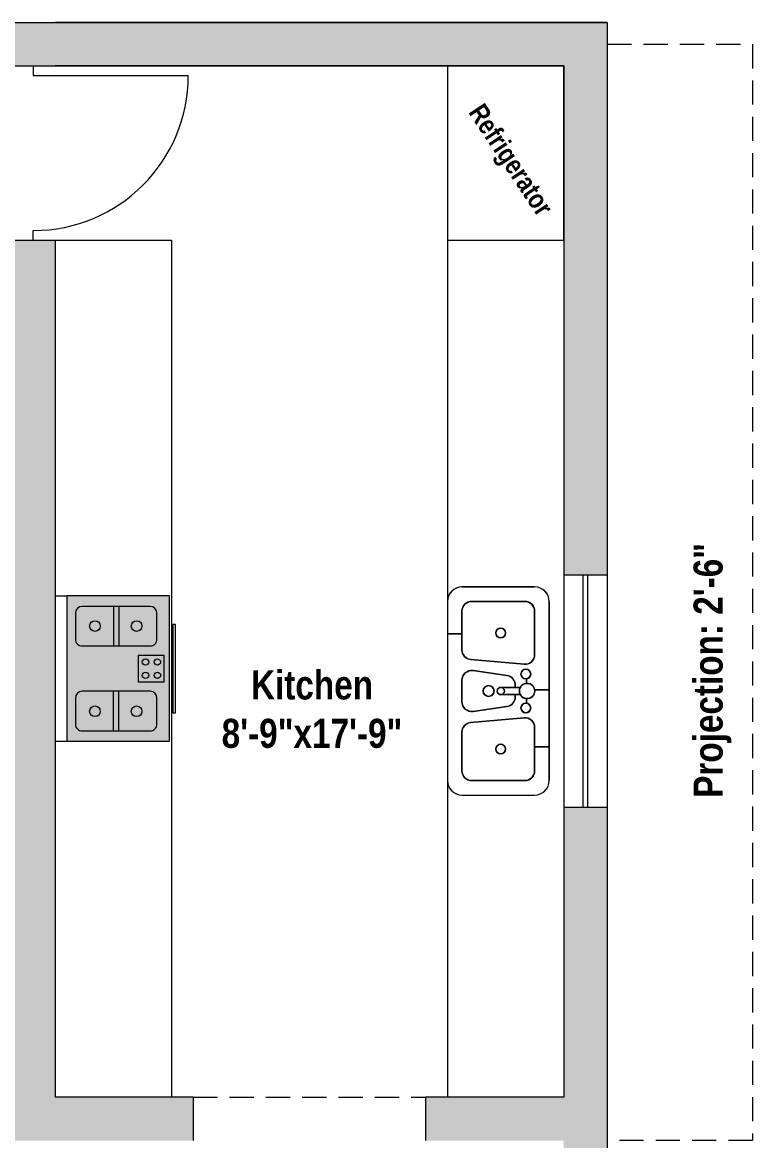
# Model space of a CAD drawing. Header units: inches. Extents: x 22513 to 23848, y -2930 to -2337.
# Drawn here: x 22790.7 to 22941.5, y -2567.6 to -2336.6 of the extents above; entities that cross this region are included whole.
import ezdxf

# ---------------------------------------------------------------- set-up
doc = ezdxf.new("R2010")
doc.units = ezdxf.units.IN
doc.header["$LTSCALE"] = 10
doc.header["$MEASUREMENT"] = 0
doc.linetypes.add('DASHED', pattern=[0.75, 0.5, -0.25])
doc.layers.add('FURNITURE', color=144, linetype='Continuous', lineweight=9)
doc.layers.add('line', color=7, linetype='Continuous', lineweight=13)
doc.layers.add('text', color=7, linetype='Continuous')
doc.styles.add('TECH', font='techb___.ttf', dxfattribs={"height": 2.5})

# ---------------------------------------------------------------- blocks, each defined once
blk = doc.blocks.new('FURN-G127')
at = {"layer": 'FURNITURE', "color": 7, "linetype": 'Continuous'}
for p, q in [((994.907543, 653.856459), (973.7169, 653.856459)), ((973.7169, 653.856459), (973.7169, 623.862227)), ((997.339962, 653.879409), (994.875942, 653.879409)), ((994.875942, 653.879409), (994.875942, 623.876387)), ((994.907543, 623.862227), (994.907543, 653.856459)), ((997.339962, 623.876387), (997.339962, 653.879409)), ((991.772442, 651.745925), (977.693813, 651.745925)), ((984.183865, 651.745925), (984.183865, 643.576735)), ((985.29002, 651.673445), (985.29002, 643.500228)), ((976.321636, 650.373732), (976.321636, 644.936324)), ((993.144619, 644.936324), (993.144619, 650.373732)), ((973.06216, 648.009261), (972.482387, 648.009261)), ((972.482387, 648.009261), (972.482387, 629.746535)), ((973.06216, 629.746535), (973.06216, 648.009261)), ((977.693813, 643.564131), (991.772442, 643.564131)), ((980.211483, 641.612044), (974.82513, 641.612044)), ((974.82513, 641.612044), (974.82513, 636.153182)), ((980.211483, 636.153182), (980.211483, 641.612044)), ((974.82513, 636.153182), (980.211483, 636.153182)), ((991.772442, 634.201094), (977.693813, 634.201094)), ((984.183865, 626.019332), (984.183865, 634.188521)), ((985.29002, 626.091811), (985.29002, 634.265029)), ((976.321636, 632.828932), (976.321636, 627.391524)), ((993.144619, 627.391524), (993.144619, 632.828932)), ((972.482387, 629.746535), (973.06216, 629.746535)), ((977.693813, 626.019332), (991.772442, 626.019332)), ((973.7169, 623.862227), (994.907543, 623.862227)), ((994.875942, 623.876387), (997.339962, 623.876387))]:
    blk.add_line(p, q, dxfattribs=at)
for centre, radius in [((980.511013, 647.687789), 1.101392), ((989.100185, 647.687789), 1.101392), ((976.216274, 640.26921), 0.658514), ((978.669186, 640.26921), 0.658514), ((976.216274, 637.496016), 0.658514), ((978.669186, 637.496016), 0.658514), ((980.511013, 630.077468), 1.101392), ((989.100185, 630.077468), 1.101392)]:
    blk.add_circle(centre, radius, dxfattribs=at)
for centre, start, end in [((977.693813, 650.373732), 90.000003, 180.000005), ((991.772442, 650.373732), 0, 90.000003), ((977.693813, 644.936324), 180.000005, 270.000001), ((991.772442, 644.936324), 270.000001, 0), ((977.693813, 632.828932), 90.000003, 180.000005), ((991.772442, 632.828932), 0, 90.000003), ((977.693813, 627.391524), 180.000005, 270.000001), ((991.772442, 627.391524), 270.000001, 0)]:
    blk.add_arc(centre, 1.372175, start, end, dxfattribs=at)
blk = doc.blocks.new('FURN-G126')
at = {"layer": 'FURNITURE', "color": 63, "linetype": 'Continuous'}
for points in [[(994.875942, 623.876387), (994.875942, 653.856459), (973.7169, 653.856459)], [(973.7169, 653.856459), (973.7169, 623.862227), (994.875942, 623.876387)], [(973.7169, 623.862227), (994.907543, 623.862227), (994.875942, 623.876387)], [(994.907543, 623.862227), (994.907543, 623.876387), (994.875942, 623.876387)]]:
    blk.add_solid(points, dxfattribs=at)
at = {"layer": 'FURNITURE'}
blk.add_blockref('FURN-G127', (0, 0), dxfattribs=at)
blk = doc.blocks.new('FURN-G128')
at = {"layer": 'FURNITURE', "color": 7, "linetype": 'Continuous'}
for p, q in [((951.699619, 675.436587), (966.699619, 675.436587)), ((948.699619, 672.436587), (948.699619, 635.436587)), ((953.699619, 672.436587), (964.699619, 672.436587)), ((969.699619, 672.436587), (969.699619, 635.436587)), ((951.699619, 670.436587), (951.699619, 662.444834)), ((966.699619, 670.436587), (966.699619, 661.444834)), ((953.518548, 660.453048), (964.518548, 659.453048)), ((951.699619, 656.166282), (951.699619, 651.706892)), ((953.982462, 658.146181), (960.982462, 657.146181)), ((959.699619, 654.686587), (963.736002, 654.686587)), ((962.699619, 655.166282), (962.699619, 654.686587)), ((959.699619, 653.186587), (963.736002, 653.186587)), ((962.699619, 653.189639), (962.699619, 652.706892)), ((953.982462, 649.726993), (960.982462, 650.726993)), ((953.518548, 647.420126), (964.518548, 648.420126)), ((951.699619, 637.436587), (951.699619, 645.428339)), ((966.699619, 637.436587), (966.699619, 646.428339)), ((953.699619, 635.436587), (964.699619, 635.436587)), ((951.699619, 632.436587), (966.699619, 632.436587))]:
    blk.add_line(p, q, dxfattribs=at)
at = {"layer": 'FURNITURE', "color": 120, "linetype": 'Continuous'}
blk.add_lwpolyline([(969.699619, 654.144815), (966.695311, 654.144815, -0.468519), (965.049373, 652.357401), (965.049373, 651.422386, -2.152654), (963.881442, 650.436587, -0.464543), (965.049373, 651.422386), (965.049373, 652.357401, -0.262509), (963.736002, 653.186587), (962.699619, 653.186587), (962.699619, 652.706892, -0.373238), (960.982462, 650.726993), (953.982462, 649.726993, -0.456412), (951.699619, 651.706892), (951.699619, 656.166282, -0.456412), (953.982462, 658.146181), (960.982462, 657.146181, -0.373238), (962.699619, 655.166282), (962.699619, 654.686587), (963.736002, 654.686587, -0.262509), (965.049373, 655.515772), (965.049373, 656.450788, -0.464543), (963.881442, 657.436587, -1), (965.881442, 657.436587, -0.365614), (965.049373, 656.450788), (965.049373, 655.515772, -0.39029), (966.695311, 654.144815), (969.699619, 654.144815), (969.699619, 672.436587, 0.414214), (966.699619, 675.436587), (951.699619, 675.436587, 0.414214), (948.699619, 672.436587), (948.699619, 665.739959), (951.699619, 665.739959), (951.699619, 670.436587, -0.414214), (953.699619, 672.436587), (964.699619, 672.436587, -0.414214), (966.699619, 670.436587), (966.699619, 661.444834, -0.441024), (964.518548, 659.453048), (953.518548, 660.453048, -0.387902), (951.699619, 662.444834), (951.699619, 665.739959), (948.699619, 665.739959), (948.699619, 635.436587, 0.414214), (951.699619, 632.436587), (966.699619, 632.436587, 0.414214), (969.699619, 635.436587), (969.699619, 642.402897), (966.699619, 642.402897), (966.699619, 637.436587, -0.414214), (964.699619, 635.436587), (953.699619, 635.436587, -0.414214), (951.699619, 637.436587), (951.699619, 645.428339, -0.387902), (953.518548, 647.420126), (964.518548, 648.420126, -0.441024), (966.699619, 646.428339), (966.699619, 642.402897), (969.699619, 642.402897)], format="xyb", close=True, dxfattribs=at)
at = {"layer": 'FURNITURE', "color": 121, "linetype": 'Continuous'}
for points in [[(966.699619, 670.436587, 0.414214), (964.699619, 672.436587), (953.699619, 672.436587, 0.414214), (951.699619, 670.436587), (951.699619, 662.444834, 0.387902), (953.518548, 660.453048), (964.518548, 659.453048, 0.441024), (966.699619, 661.444834)], [(962.699619, 652.706892), (962.699619, 653.186587), (959.699619, 653.186587, -0.414214), (958.949619, 653.936587, -0.414214), (959.699619, 654.686587), (962.699619, 654.686587), (962.699619, 655.166282, 0.373238), (960.982462, 657.146181), (953.982462, 658.146181, 0.456412), (951.699619, 656.166282), (951.699619, 651.706892, 0.456412), (953.982462, 649.726993), (960.982462, 650.726993, 0.373238)], [(966.699619, 646.428339, 0.441024), (964.518548, 648.420126), (953.518548, 647.420126, 0.387902), (951.699619, 645.428339), (951.699619, 637.436587, 0.414214), (953.699619, 635.436587), (964.699619, 635.436587, 0.414214), (966.699619, 637.436587)]]:
    blk.add_lwpolyline(points, format="xyb", close=True, dxfattribs=at)
at = {"layer": 'FURNITURE', "color": 250, "linetype": 'Continuous'}
for points in [[(960.699619, 665.936587, 1), (958.699619, 665.936587, 1)], [(958.317653, 653.936587, 1), (956.081585, 653.936587, 1)], [(960.699619, 641.936587, 1), (958.699619, 641.936587, 1)]]:
    blk.add_lwpolyline(points, format="xyb", close=True, dxfattribs=at)
at = {"layer": 'FURNITURE', "color": 1, "linetype": 'Continuous'}
blk.add_lwpolyline([(963.881442, 657.436587, 1), (965.881442, 657.436587, 1)], format="xyb", close=True, dxfattribs=at)
at = {"layer": 'FURNITURE', "color": 31, "linetype": 'Continuous'}
for points in [[(960.449619, 653.936587, 1), (958.949619, 653.936587, 1)], [(966.709082, 653.936587, 1), (963.546804, 653.936587, 1)]]:
    blk.add_lwpolyline(points, format="xyb", close=True, dxfattribs=at)
at = {"layer": 'FURNITURE', "color": 51, "linetype": 'Continuous'}
blk.add_lwpolyline([(963.736002, 654.686587), (959.699619, 654.686587, -1), (959.699619, 653.186587), (963.736002, 653.186587, -0.124187), (963.546804, 653.936587, -0.124187)], format="xyb", close=True, dxfattribs=at)
at = {"layer": 'FURNITURE', "color": 160, "linetype": 'Continuous'}
blk.add_lwpolyline([(965.881442, 650.436587, 1), (963.881442, 650.436587, 1)], format="xyb", close=True, dxfattribs=at)
at = {"layer": 'FURNITURE', "color": 7, "linetype": 'Continuous'}
for centre, radius in [((959.699619, 665.936587), 1), ((964.881442, 657.436587), 1), ((957.199619, 653.936587), 1.118034), ((959.699619, 653.936587), 0.75), ((965.127943, 653.936587), 1.581139), ((964.881442, 650.436587), 1), ((959.699619, 641.936587), 1)]:
    blk.add_circle(centre, radius, dxfattribs=at)
for centre, radius, start, end in [((951.699619, 672.436587), 3, 90, 180), ((966.699619, 672.436587), 3, 0, 90), ((953.699619, 670.436587), 2, 90, 180), ((964.699619, 670.436587), 2, 0, 90), ((953.699619, 662.444834), 2, 180, 264.805571), ((964.699619, 661.444834), 2, 264.805571, 0), ((953.699619, 656.166282), 2, 81.869898, 180), ((960.699619, 655.166282), 2, 0, 81.869898), ((953.699619, 651.706892), 2, 180, 278.130102), ((960.699619, 652.706892), 2, 278.130102, 0), ((953.699619, 645.428339), 2, 95.194429, 180), ((964.699619, 646.428339), 2, 0, 95.194429), ((951.699619, 635.436587), 3, 180, 270), ((953.699619, 637.436587), 2, 180, 270), ((964.699619, 637.436587), 2, 270, 0), ((966.699619, 635.436587), 3, 270, 0)]:
    blk.add_arc(centre, radius, start, end, dxfattribs=at)

msp = doc.modelspace()

# ---------------------------------------------------------------- hatches: boundary and pattern name
at = {"layer": 'line'}
h = msp.add_hatch(color=38, dxfattribs=at)
h.paths.add_polyline_path([(22555.991, -2852.517), (22546.991, -2852.517), (22546.991, -2881.017), (22551.491, -2881.017), (22551.491, -2872.017), (22555.991, -2872.017)])
h.paths.add_polyline_path([(22564.991, -2872.017), (22551.491, -2872.017), (22551.491, -2885.517), (22564.991, -2885.517)])
h.paths.add_polyline_path([(22726.991, -2872.017), (22711.991, -2872.017), (22711.991, -2885.517), (22726.991, -2885.517)])
h.paths.add_polyline_path([(22555.991, -2683.079), (22555.991, -2674.079), (22555.991, -2567.579), (22741.991, -2567.579), (22741.991, -2558.579), (22620.491, -2558.579), (22620.491, -2554.079), (22615.991, -2554.079), (22615.991, -2558.579), (22555.991, -2558.579), (22555.991, -2474.579), (22581.491, -2474.579), (22581.491, -2470.079), (22555.991, -2470.079), (22555.991, -2345.579), (22615.991, -2345.579), (22620.491, -2345.579), (22620.491, -2336.579), (22546.991, -2336.579), (22546.991, -2852.517), (22555.991, -2852.517)])
h.paths.add_polyline_path([(22656.491, -2381.579), (22620.491, -2381.579), (22615.991, -2381.579), (22615.991, -2386.079), (22615.991, -2470.079), (22611.491, -2470.079), (22611.491, -2474.579), (22615.991, -2474.579), (22615.991, -2518.079), (22620.491, -2518.079), (22620.491, -2390.579), (22656.491, -2390.579)], flags=17)
h.paths.add_polyline_path([(22797.491, -2381.579), (22788.491, -2381.579), (22752.491, -2381.579), (22752.491, -2390.579), (22788.491, -2390.579), (22788.491, -2558.579), (22783.991, -2558.579), (22783.991, -2567.579), (22825.991, -2567.579), (22825.991, -2558.579), (22797.491, -2558.579)])
h.paths.add_polyline_path([(22911.491, -2336.579), (22756.991, -2336.579), (22756.991, -2345.579), (22902.491, -2345.579), (22902.491, -2381.579), (22902.491, -2450.699), (22911.491, -2450.699)])
h.paths.add_polyline_path([(22911.491, -2498.699), (22902.491, -2498.699), (22902.491, -2558.579), (22873.991, -2558.579), (22873.991, -2567.579), (22902.491, -2567.579), (22902.491, -2572.829), (22911.491, -2572.829)])
h.paths.add_polyline_path([(22911.491, -2668.829), (22902.491, -2668.829), (22902.491, -2810.517), (22859.741, -2810.517), (22859.741, -2819.517), (22911.491, -2819.517)])
h.paths.add_polyline_path([(22763.741, -2810.517), (22720.991, -2810.517), (22720.991, -2806.017), (22711.991, -2806.017), (22711.991, -2819.517), (22763.741, -2819.517)])
h.paths.add_polyline_path([(22720.991, -2674.079), (22579.991, -2674.079), (22579.991, -2683.079), (22711.991, -2683.079), (22711.991, -2758.017), (22720.991, -2758.017)], flags=17)

# ---------------------------------------------------------------- linework, layer by layer
at = {"layer": 'line', "color": 0}
for p, q in [((22756.991, -2336.579), (22911.491, -2336.579)), ((22911.491, -2336.579), (22911.491, -2345.579)), ((22756.991, -2345.579), (22902.491, -2345.579)), ((22792.991, -2345.579), (22792.991, -2345.579)), ((22792.991, -2345.579), (22792.991, -2347.579)), ((22792.991, -2347.579), (22824.991, -2347.579)), ((22788.491, -2381.579), (22797.491, -2381.579)), ((22792.991, -2381.579), (22792.991, -2379.579)), ((22878.491, -2381.579), (22902.491, -2381.579)), ((22902.491, -2450.699), (22911.491, -2450.699)), ((22902.491, -2498.699), (22911.491, -2498.699))]:
    msp.add_line(p, q, dxfattribs=at)
at = {"layer": 'line'}
for p, q in [((22911.491, -2336.579), (22797.491, -2336.579)), ((22911.491, -2336.579), (22911.491, -2819.517)), ((22902.491, -2345.579), (22797.491, -2345.579)), ((22902.491, -2345.579), (22902.491, -2558.579)), ((22797.491, -2381.579), (22797.491, -2558.579)), ((22906.491, -2498.699), (22906.491, -2450.699)), ((22907.491, -2498.699), (22907.491, -2450.699)), ((22825.991, -2558.579), (22797.491, -2558.579)), ((22825.991, -2558.579), (22825.991, -2567.579)), ((22873.991, -2558.579), (22873.991, -2567.579)), ((22902.491, -2558.579), (22873.991, -2558.579))]:
    msp.add_line(p, q, dxfattribs=at)
at = {"layer": 'line', "linetype": 'DASHED'}
for p, q in [((22911.491, -2341.079), (22941.491, -2341.079)), ((22941.491, -2341.079), (22941.491, -2567.579)), ((22825.991, -2558.579), (22873.991, -2558.579)), ((22941.491, -2567.579), (22911.491, -2567.579))]:
    msp.add_line(p, q, dxfattribs=at)
at = {"layer": 'line', "color": 8}
for p, q in [((22797.491, -2381.579), (22821.491, -2381.579)), ((22821.491, -2381.579), (22821.491, -2558.579)), ((22878.491, -2381.579), (22878.491, -2558.579))]:
    msp.add_line(p, q, dxfattribs=at)
at = {"layer": 'line', "color": 0}
msp.add_lwpolyline([(22878.491, -2381.579), (22902.491, -2381.579), (22902.491, -2345.579), (22878.491, -2345.579)], close=True, dxfattribs=at)
msp.add_arc((22792.991, -2347.579), 32, 270, 0, dxfattribs=at)

# ---------------------------------------------------------------- block references
at = {"layer": 'FURNITURE'}
msp.add_blockref('FURN-G128', (21929.791, -3128.636), dxfattribs=at)
at = {"layer": 'FURNITURE', "rotation": 180}
msp.add_blockref('FURN-G126', (23794.83, -1831.201), dxfattribs=at)

# ---------------------------------------------------------------- texts
at = {"layer": 'text', "attachment_point": 2, "style": 'TECH'}
for s, insert, char_height, rotation in [('Refrigerator', (22893.304, -2363.857), 4, 303.69007), ('Projection: 2\'-6"', (22929.3, -2470.444), 6, 90)]:
    msp.add_mtext(s, dxfattribs=dict(at, insert=insert, char_height=char_height, rotation=rotation))
at = {"layer": 'text', "insert": (22850.531, -2470.444), "char_height": 6, "attachment_point": 2, "style": 'TECH'}
msp.add_mtext('Kitchen\\P8\'-9"x17\'-9"', dxfattribs=at)

doc.saveas('drawing.dxf')
